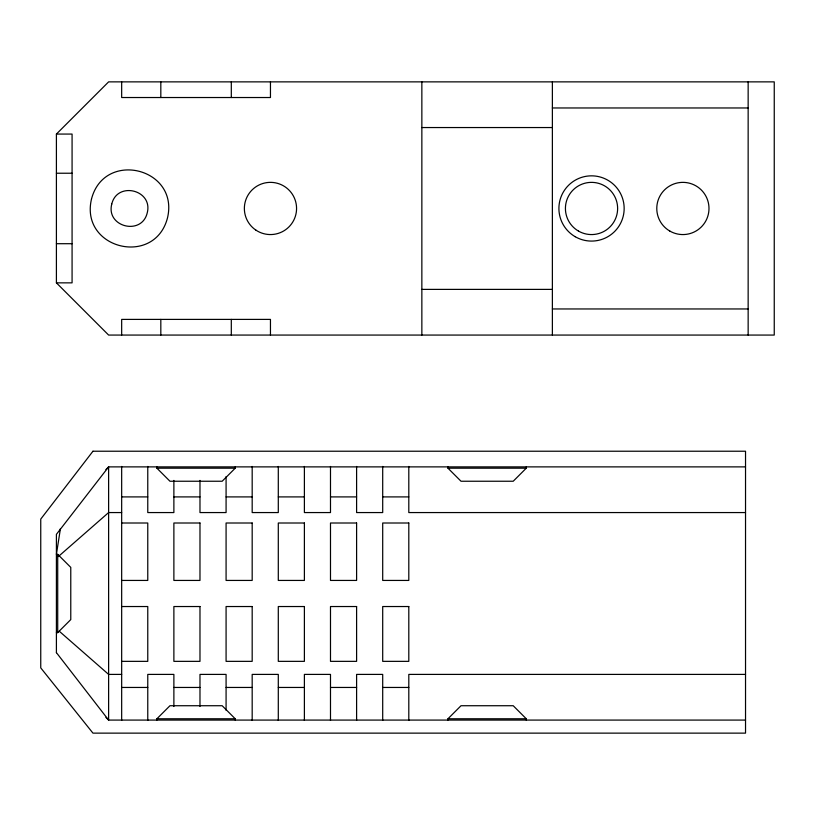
<?xml version="1.0" encoding="UTF-8"?>
<svg xmlns="http://www.w3.org/2000/svg" width="815" height="815" viewBox="0 0 815 815"><rect width="100%" height="100%" fill="white"/><g stroke="black" fill="none" stroke-linecap="round" stroke-linejoin="round"><path stroke-width="1.22" d="M60.442 528.538L56.408 554.332L57.712 554.332L70.773 567.383L70.773 619.594L57.712 632.644L56.408 632.644M56.408 134.067L108.619 81.867L774.25 81.867L774.25 335.067L108.619 335.067L56.408 282.856L56.408 134.067L72.077 134.067L72.077 282.856L56.408 282.856M105.919 469.583L108.619 466.883L745.531 466.883M235.219 466.883L235.219 468.187L222.169 481.237L169.958 481.237L156.908 468.187L156.908 466.883M156.908 720.083L156.908 718.779L169.958 705.729L222.169 705.729L235.219 718.779L235.219 720.083M526.266 466.883L526.266 468.187L513.216 481.237L461.015 481.237L447.965 468.187L447.965 466.883M447.965 720.083L447.965 718.779L461.015 705.729L513.216 705.729L526.266 718.779L526.266 720.083M58.313 556.584L108.619 512.564L121.669 512.564M552.376 107.967L748.15 107.967M421.854 127.548L552.376 127.548M56.408 173.228L72.077 173.228M56.408 243.705L72.077 243.705M421.854 289.386L552.376 289.386M552.376 308.956L748.15 308.956M156.908 468.187L235.219 468.187M447.965 468.187L526.266 468.187M121.669 496.906L147.77 496.906M173.88 496.906L199.981 496.906M226.081 496.906L252.181 496.906M278.292 496.906L304.392 496.906M330.493 496.906L356.603 496.906M382.704 496.906L408.804 496.906M745.531 512.564L408.804 512.564L408.804 466.445M121.669 523.006L147.77 523.006L147.77 580.433L121.669 580.433M121.669 606.533L147.77 606.533L147.77 661.352L121.669 661.352M121.669 674.402L108.619 674.402L59.261 631.218M745.531 674.402L408.804 674.402L408.804 720.45M121.669 687.452L147.77 687.452M173.88 687.452L199.981 687.452M226.081 687.452L252.181 687.452M278.292 687.452L304.392 687.452M330.493 687.452L356.603 687.452M382.704 687.452L408.804 687.452M156.908 718.779L235.219 718.779M447.965 718.779L526.266 718.779M745.531 720.083L108.619 720.083L105.919 717.383M56.408 652.632L108.619 720.083L108.619 466.883L56.408 534.345L56.408 652.723M748.15 81.867L748.15 335.067M552.376 81.867L552.376 335.067M421.854 81.867L421.854 335.067M382.704 466.445L382.704 512.564L356.603 512.564L356.603 466.445M382.704 720.45L382.704 674.402L356.603 674.402L356.603 720.45M330.493 466.445L330.493 512.564L304.392 512.564L304.392 466.445M330.493 720.45L330.493 674.402L304.392 674.402L304.392 720.45M278.292 466.445L278.292 512.564L252.181 512.564L252.181 466.445M278.292 720.45L278.292 674.402L252.181 674.402L252.181 720.45M270.458 81.867L270.458 97.525L121.669 97.525L121.669 81.867M270.458 335.067L270.458 319.399L121.669 319.399L121.669 335.067M231.307 81.867L231.307 97.525M231.307 319.399L231.307 335.067M226.081 476.602L226.081 512.564L199.981 512.564L199.981 480.412M226.081 710.293L226.081 674.402L199.981 674.402L199.981 706.493M173.88 480.412L173.88 512.564L147.77 512.564L147.77 466.445M173.88 706.493L173.88 674.402L147.77 674.402L147.77 720.45M160.82 81.867L160.82 97.525M160.82 319.399L160.82 335.067M121.669 466.445L121.669 720.45M57.712 554.332L57.712 632.644M91.484 199.094C79.738 248.901 154.768 267.391 167.513 217.829C179.259 168.022 104.228 149.532 91.484 199.094M111.757 204.086C105.807 227.069 141.83 235.953 147.24 212.837C153.2 189.854 117.166 180.971 111.757 204.086M92.961 451.225L40.75 519.094L40.75 667.882L92.961 733.133L745.531 733.133L745.531 451.225L92.961 451.225M199.981 523.006L173.88 523.006L173.88 580.433L199.981 580.433L199.981 523.006M252.181 523.006L226.081 523.006L226.081 580.433L252.181 580.433L252.181 523.006M304.392 523.006L278.292 523.006L278.292 580.433L304.392 580.433L304.392 523.006M356.603 523.006L330.493 523.006L330.493 580.433L356.603 580.433L356.603 523.006M408.804 523.006L382.704 523.006L382.704 580.433L408.804 580.433L408.804 523.006M199.981 606.533L173.88 606.533L173.88 661.352L199.981 661.352L199.981 606.533M252.181 606.533L226.081 606.533L226.081 661.352L252.181 661.352L252.181 606.533M304.392 606.533L278.292 606.533L278.292 661.352L304.392 661.352L304.392 606.533M356.603 606.533L330.493 606.533L330.493 661.352L356.603 661.352L356.603 606.533M408.804 606.533L382.704 606.533L382.704 661.352L408.804 661.352L408.804 606.533M669.838 231.073A26.1 26.1 0 0 0 708.989 208.467A26.1 26.1 0 0 0 669.838 185.861A26.1 26.1 0 0 0 669.838 231.073M575.217 236.717A32.631 32.631 0 0 0 624.158 208.467A32.631 32.631 0 0 0 575.217 180.207A32.631 32.631 0 0 0 575.217 236.717M255.92 230.136A26.1 26.1 0 0 0 296.507 210.219A26.1 26.1 0 0 0 258.956 185.036A26.1 26.1 0 0 0 255.92 230.136M578.477 231.073A26.1 26.1 0 0 0 617.627 208.467A26.1 26.1 0 0 0 578.477 185.861A26.1 26.1 0 0 0 578.477 231.073"/></g></svg>
